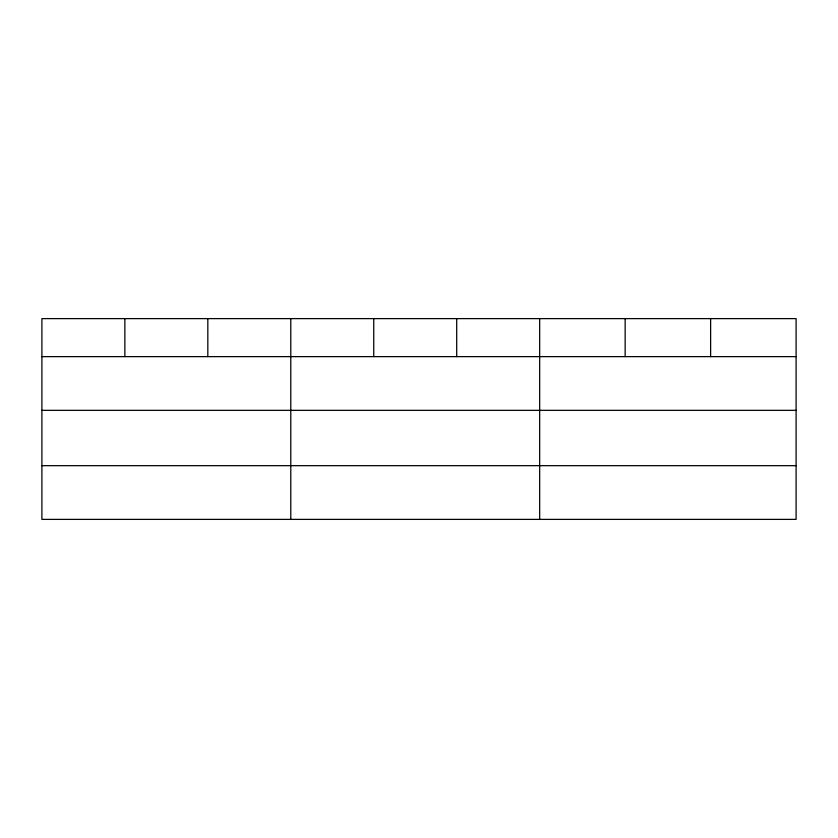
<?xml version="1.0" encoding="UTF-8"?>
<svg xmlns="http://www.w3.org/2000/svg" width="838" height="838" viewBox="0 0 838 838"><rect width="100%" height="100%" fill="white"/><g stroke="black" fill="none" stroke-linecap="round" stroke-linejoin="round"><path stroke-width="1.26" d="M796.1 410.337L796.1 318.618L41.9 318.618L41.9 519.382L796.1 519.382L796.1 410.337L41.9 410.337M41.9 356.632L796.1 356.632M41.9 465.666L796.1 465.666M710.624 318.618L710.624 356.632M625.148 318.618L625.148 356.632M539.672 318.618L539.672 519.382M456.71 318.618L456.71 356.632M373.748 318.618L373.748 356.632M290.786 318.618L290.786 519.382M207.824 318.618L207.824 356.632M124.862 318.618L124.862 356.632"/></g></svg>
